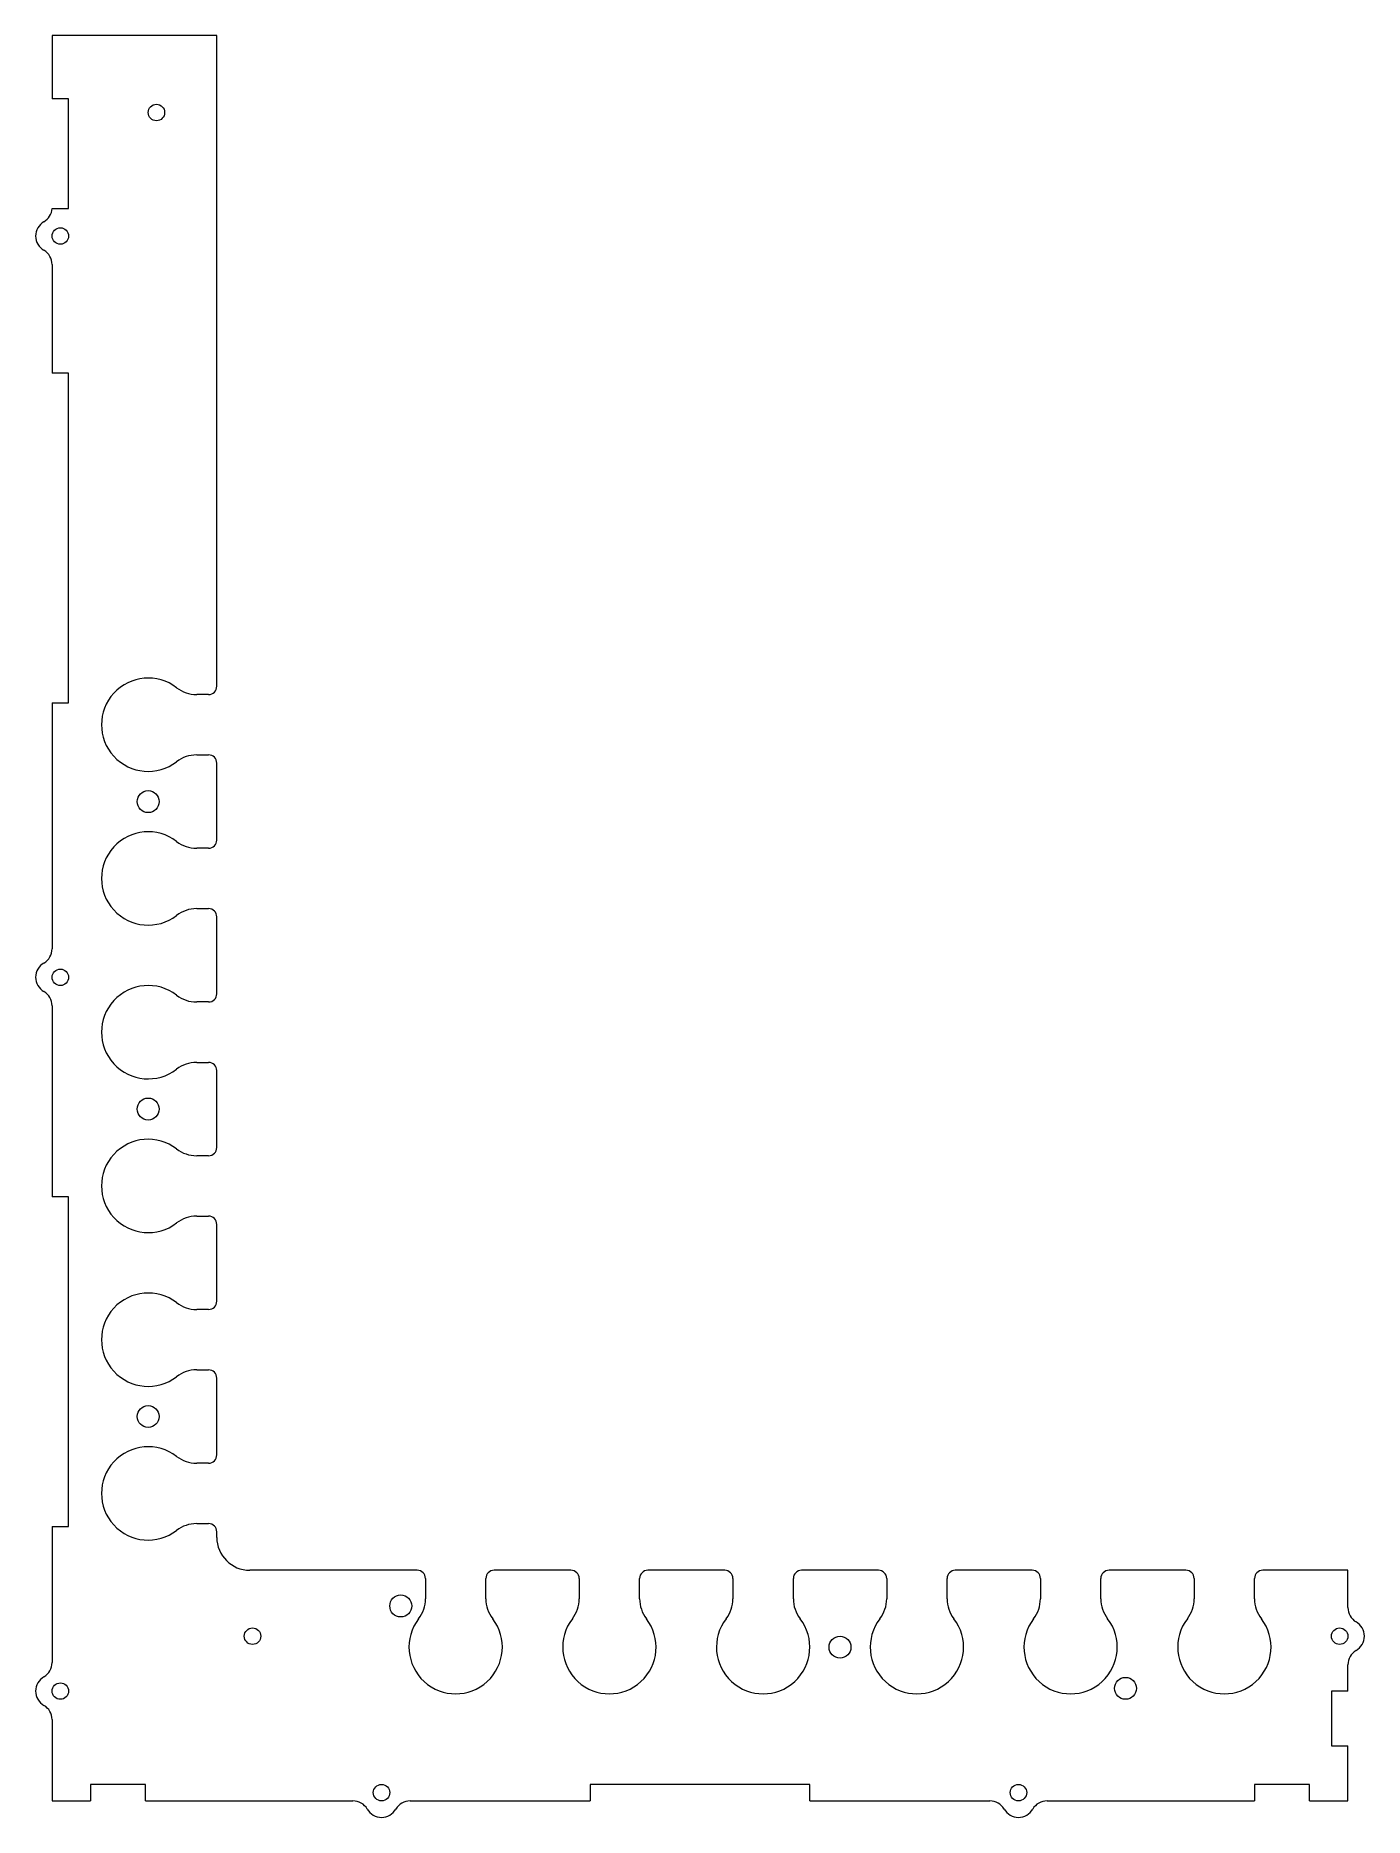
# Model space of a CAD drawing. Header units: millimetres. Extents: x -3 to 239, y -3 to 322.
import ezdxf

# ---------------------------------------------------------------- set-up
doc = ezdxf.new("R2010")
doc.units = ezdxf.units.MM

msp = doc.modelspace()

# ---------------------------------------------------------------- linework, layer by layer
at = {"color": 7, "linetype": 'Continuous', "lineweight": 15}
for p, q in [((30, 321.5), (0, 321.5)), ((0, 321.5), (0, 310)), ((30, 203), (30, 321.5)), ((3, 310), (0, 310)), ((3, 290), (3, 310)), ((0, 290), (3, 290)), ((0, 279.8), (0, 260)), ((3, 260), (0, 260)), ((3, 200), (3, 260)), ((28.5, 201.5), (26.33, 201.5)), ((0, 200), (3, 200)), ((0, 200), (0, 155.2)), ((26.33, 190.5), (28.5, 190.5)), ((30, 175), (30, 189)), ((28.5, 173.5), (26.33, 173.5)), ((26.33, 162.5), (28.5, 162.5)), ((30, 147), (30, 161)), ((0, 144.8), (0, 110)), ((28.5, 145.5), (26.33, 145.5)), ((26.33, 134.5), (28.5, 134.5)), ((30, 119), (30, 133)), ((28.5, 117.5), (26.33, 117.5)), ((3, 110), (0, 110)), ((3, 50), (3, 110)), ((26.33, 106.5), (28.5, 106.5)), ((30, 91), (30, 105)), ((28.5, 89.5), (26.33, 89.5)), ((26.33, 78.5), (28.5, 78.5)), ((30, 63), (30, 77)), ((28.5, 61.5), (26.33, 61.5)), ((0, 50), (3, 50)), ((0, 50), (0, 25.2)), ((26.33, 50.5), (28.5, 50.5)), ((30, 48), (30, 49)), ((66.5, 42), (36, 42)), ((68, 40.5), (68, 36.83)), ((79, 36.83), (79, 40.5)), ((94.5, 42), (80.5, 42)), ((96, 40.5), (96, 36.83)), ((107, 36.83), (107, 40.5)), ((122.5, 42), (108.5, 42)), ((124, 40.5), (124, 36.83)), ((135, 36.83), (135, 40.5)), ((150.5, 42), (136.5, 42)), ((152, 40.5), (152, 36.83)), ((163, 36.83), (163, 40.5)), ((178.5, 42), (164.5, 42)), ((180, 40.5), (180, 36.83)), ((191, 36.83), (191, 40.5)), ((206.5, 42), (192.5, 42)), ((208, 40.5), (208, 36.83)), ((219, 36.83), (219, 40.5)), ((236, 42), (220.5, 42)), ((236, 35.2), (236, 42)), ((236, 20), (236, 24.8)), ((236, 20), (233, 20)), ((233, 20), (233, 10)), ((0, 14.8), (0, 0)), ((233, 10), (236, 10)), ((236, 0), (236, 10)), ((0, 0), (7, 0)), ((17, 3), (7, 3)), ((7, 3), (7, 0)), ((17, 0), (17, 3)), ((17, 0), (54.8, 0)), ((65.2, 0), (98, 0)), ((138, 3), (98, 3)), ((98, 3), (98, 0)), ((138, 0), (138, 3)), ((138, 0), (170.8, 0)), ((181.2, 0), (219, 0)), ((229, 3), (219, 3)), ((219, 3), (219, 0)), ((229, 0), (229, 3)), ((229, 0), (236, 0))]:
    msp.add_line(p, q, dxfattribs=at)
for centre, radius in [((19, 307.5), 1.5), ((1.5, 285), 1.5), ((17.5, 182), 2), ((1.5, 150), 1.5), ((17.5, 126), 2), ((17.5, 70), 2), ((63.5, 35.5), 2), ((36.5, 30), 1.5), ((143.5, 28), 2), ((234.5, 30), 1.5), ((1.5, 20), 1.5), ((195.5, 20.5), 2), ((60, 1.5), 1.5), ((176, 1.5), 1.5)]:
    msp.add_circle(centre, radius, dxfattribs=at)
for centre, radius, start, end in [((-2.99, 290.2), 3, 299.9264, 356.1774), ((0, 285), 3, 119.9264, 240), ((-3, 279.8), 3, 0, 60), ((17.5, 196), 8.5, 52.4765, 307.5235), ((26.33, 207.5), 6, 232.4765, 270), ((28.5, 203), 1.5, 270, 0), ((26.33, 184.5), 6, 90, 127.5235), ((28.5, 189), 1.5, 0, 90), ((17.5, 168), 8.5, 52.4765, 307.5235), ((26.33, 179.5), 6, 232.4765, 270), ((28.5, 175), 1.5, 270, 0), ((26.33, 156.5), 6, 90, 127.5235), ((28.5, 161), 1.5, 0, 90), ((0, 150), 3, 120, 240), ((-3, 155.2), 3, 300, 0), ((-3, 144.8), 3, 0, 60), ((17.5, 140), 8.5, 52.4765, 307.5235), ((26.33, 151.5), 6, 232.4765, 270), ((28.5, 147), 1.5, 270, 0), ((26.33, 128.5), 6, 90, 127.5235), ((28.5, 133), 1.5, 0, 90), ((17.5, 112), 8.5, 52.4765, 307.5235), ((26.33, 123.5), 6, 232.4765, 270), ((28.5, 119), 1.5, 270, 0), ((26.33, 100.5), 6, 90, 127.5235), ((28.5, 105), 1.5, 0, 90), ((17.5, 84), 8.5, 52.4765, 307.5235), ((28.5, 91), 1.5, 270, 0), ((26.33, 95.5), 6, 232.4765, 270), ((26.33, 72.5), 6, 90, 127.5235), ((28.5, 77), 1.5, 0, 90), ((17.5, 56), 8.5, 52.4765, 307.5235), ((26.33, 67.5), 6, 232.4765, 270), ((28.5, 63), 1.5, 270, 0), ((26.33, 44.5), 6, 90, 127.5235), ((28.5, 49), 1.5, 0, 90), ((36, 48), 6, 180, 270), ((66.5, 40.5), 1.5, 0, 90), ((80.5, 40.5), 1.5, 90, 180), ((94.5, 40.5), 1.5, 0, 90), ((108.5, 40.5), 1.5, 90, 180), ((122.5, 40.5), 1.5, 0, 90), ((136.5, 40.5), 1.5, 90, 180), ((150.5, 40.5), 1.5, 0, 90), ((164.5, 40.5), 1.5, 90, 180), ((178.5, 40.5), 1.5, 0, 90), ((192.5, 40.5), 1.5, 90, 180), ((206.5, 40.5), 1.5, 0, 90), ((220.5, 40.5), 1.5, 90, 180), ((62, 36.83), 6, 322.4765, 0), ((85, 36.83), 6, 180, 217.5235), ((90, 36.83), 6, 322.4765, 0), ((113, 36.83), 6, 180, 217.5235), ((118, 36.83), 6, 322.4765, 0), ((141, 36.83), 6, 180, 217.5235), ((146, 36.83), 6, 322.4765, 0), ((169, 36.83), 6, 180, 217.5235), ((174, 36.83), 6, 322.4765, 0), ((197, 36.83), 6, 180, 217.5235), ((202, 36.83), 6, 322.4765, 0), ((225, 36.83), 6, 180, 217.5235), ((73.5, 28), 8.5, 142.4765, 37.5235), ((101.5, 28), 8.5, 142.4765, 37.5235), ((129.5, 28), 8.5, 142.4765, 37.5235), ((157.5, 28), 8.5, 142.4765, 37.5235), ((185.5, 28), 8.5, 142.4765, 37.5235), ((213.5, 28), 8.5, 142.4765, 37.5235), ((239, 35.2), 3, 180, 240), ((236, 30), 3, 300, 60), ((239, 24.8), 3, 120, 180), ((-3, 25.2), 3, 300, 0), ((0, 20), 3, 120, 240), ((-3, 14.8), 3, 0, 60), ((54.8, -3), 3, 30, 90), ((60, 0), 3, 210, 330), ((65.2, -3), 3, 90, 150), ((170.8, -3), 3, 30, 90), ((176, 0), 3, 210, 330), ((181.2, -3), 3, 90, 150)]:
    msp.add_arc(centre, radius, start, end, dxfattribs=at)

doc.saveas('drawing.dxf')
